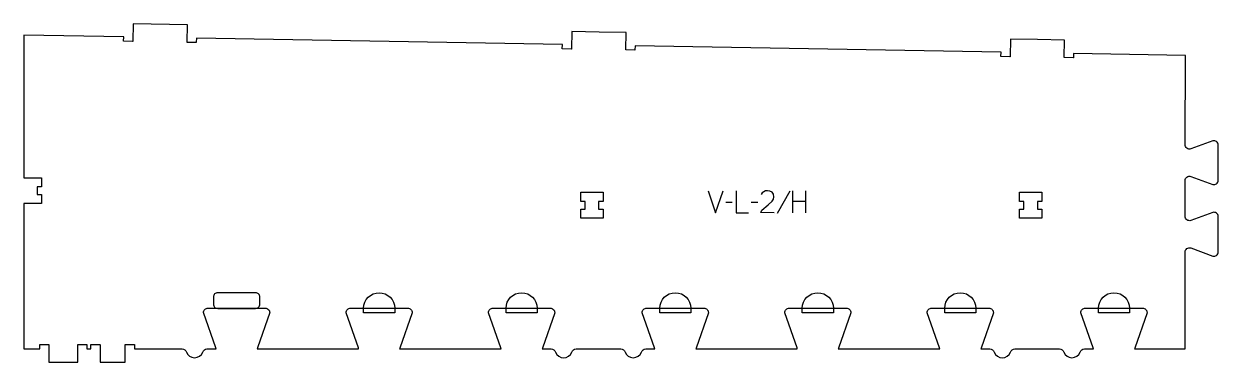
# Model space of a CAD drawing. Header units: millimetres. Extents: x -786 to 847, y -235 to 228.
import ezdxf

# ---------------------------------------------------------------- set-up
doc = ezdxf.new("R2010")
doc.units = ezdxf.units.MM
for name, color, linetype, true_color in [('1_ANYTOOL_1MMDEEP_LABELS_S', 2, 'Continuous', 0xffff00), ('3_ANYTOOL_CUTTHROUGH_INSID', 4, 'Continuous', 0x00ffff), ('4_ANYTOOL_CUTTHROUGH_OUTSI', 5, 'Continuous', 0x0000ff), ('5_ANYTOOL_HALF_MILL_9MM_IN', 3, 'Continuous', 0x00ff00)]:
    doc.layers.add(name, color=color, linetype=linetype, true_color=true_color)

msp = doc.modelspace()

# ---------------------------------------------------------------- linework, layer by layer
at = {"layer": '1_ANYTOOL_1MMDEEP_LABELS_S'}
for p, q in [((264.6, 0), (264.6, -30)), ((282.9, -30), (282.9, 0)), ((182.4, -16.1), (173.6, -16.2)), ((217.3, -16.1), (208.5, -16.2)), ((261.1, -0.5), (243.9, -31.2)), ((282.9, -14.7), (264.6, -14.7))]:
    msp.add_line(p, q, dxfattribs=at)
for points in [[(149.3, 0), (159.7, -30), (170.2, 0)], [(187.6, 0), (187.6, -30), (204.7, -30)], [(239.9, -30), (221.6, -29.9), (223.1, -26.5), (231.6, -19.1), (237.1, -14.4), (238.8, -11.6), (239.4, -8.2), (238.8, -4.7), (238, -3.3), (236.9, -2.1), (234, -0.5), (230.5, 0), (227.7, -0.3), (225.4, -1.3), (223.5, -2.9), (222, -5.1)]]:
    msp.add_lwpolyline(points, dxfattribs=at)
at = {"layer": '3_ANYTOOL_CUTTHROUGH_INSID'}
for points in [[(-18.8, -25.1), (-18.8, -14.6), (-24.8, -14.6), (-24.8, -2.1), (5.7, -2.1), (5.7, -14.6), (-0.3, -14.6), (-0.3, -25.1), (5.7, -25.1), (5.7, -37.6), (-24.8, -37.6), (-24.8, -25.1)], [(581.2, -25.1), (581.2, -14.6), (575.2, -14.6), (575.2, -2.1), (605.7, -2.1), (605.7, -14.6), (599.7, -14.6), (599.7, -25.1), (605.7, -25.1), (605.7, -37.6), (575.2, -37.6), (575.2, -25.1)]]:
    msp.add_lwpolyline(points, close=True, dxfattribs=at)
at = {"layer": '4_ANYTOOL_CUTTHROUGH_OUTSI'}
msp.add_lwpolyline([(-649.9, 210.7), (-786.3, 213.1), (-786.4, 17.9), (-762.7, 17.9, -0.414214), (-762.5, 17.7), (-762.5, 5.7, -0.414214), (-762.7, 5.4), (-768.5, 5.4), (-768.5, -5.1), (-762.7, -5.1, -0.414214), (-762.5, -5.3), (-762.5, -17.3, -0.414214), (-762.7, -17.6), (-786.4, -17.6), (-786.3, -216.5), (-764.8, -216.5), (-764.8, -210.8, -0.414257), (-764.6, -210.5), (-752.6, -210.5, -0.414214), (-752.3, -210.8), (-752.3, -234.5), (-712.8, -234.5), (-712.8, -210.8, -0.414214), (-712.6, -210.5), (-700.6, -210.5, -0.414259), (-700.3, -210.8), (-700.3, -216.5), (-694.8, -216.5), (-694.8, -210.8, -0.414259), (-694.6, -210.5), (-682.6, -210.5, -0.414214), (-682.3, -210.8), (-682.3, -234.5), (-647.8, -234.5), (-647.8, -216.8), (-647.8, -216.7), (-647.8, -210.7, -0.414228), (-647.6, -210.5), (-635.6, -210.5, -0.414214), (-635.3, -210.7), (-635.3, -216.5), (-569.9, -216.5, -0.317837), (-564, -220.7, 0.707107), (-541.9, -220.7, -0.317837), (-536, -216.5), (-523.6, -216.5), (-523.8, -215.1), (-540.7, -166.8), (-540.7, -166.7, -0.414214), (-534.5, -160.5), (-456.5, -160.5, -0.414214), (-450.2, -166.7), (-450.2, -166.8), (-467.1, -215.1), (-467.4, -216.5), (-328.7, -216.5), (-328.9, -215.1), (-345.8, -166.9), (-345.8, -166.8, -0.414214), (-339.6, -160.5), (-261.6, -160.5, -0.414214), (-255.3, -166.8), (-255.3, -166.9), (-272.2, -215.2), (-272.5, -216.5), (-133.8, -216.5), (-134, -215.1), (-150.9, -166.9), (-150.9, -166.8, -0.414214), (-144.7, -160.5), (-66.7, -160.5, -0.414214), (-60.4, -166.8), (-60.4, -166.9), (-77.3, -215.2), (-77.6, -216.5), (-65.2, -216.5, -0.317837), (-59.3, -220.7, 0.707107), (-37.1, -220.7, -0.317837), (-31.2, -216.5), (30.1, -216.5, -0.317837), (36, -220.7, 0.707107), (58.1, -220.7, -0.317837), (64, -216.5), (76.4, -216.5), (76.2, -215.1), (59.3, -166.9), (59.3, -166.8, -0.414214), (65.5, -160.5), (143.5, -160.5, -0.414214), (149.8, -166.8), (149.8, -166.9), (132.9, -215.2), (132.6, -216.5), (271.3, -216.5), (271.1, -215.1), (254.2, -166.9), (254.2, -166.8, -0.414214), (260.4, -160.5), (338.4, -160.5, -0.414214), (344.7, -166.8), (344.7, -166.9), (327.8, -215.2), (327.5, -216.5), (466.2, -216.5), (466, -215.1), (449.1, -166.9), (449.1, -166.8, -0.414214), (455.3, -160.5), (533.3, -160.5, -0.414214), (539.6, -166.8), (539.6, -166.9), (522.7, -215.2), (522.4, -216.5), (534.8, -216.5, -0.317837), (540.7, -220.7, 0.707107), (562.9, -220.7, -0.317837), (568.8, -216.5), (630.1, -216.5, -0.317837), (636, -220.7, 0.707107), (658.1, -220.7, -0.317837), (664, -216.5), (676.4, -216.5), (676.2, -215.1), (659.3, -166.9), (659.3, -166.8, -0.414214), (665.5, -160.5), (743.5, -160.5, -0.414214), (749.8, -166.8), (749.8, -166.9), (732.9, -215.2), (732.6, -216.5), (801.7, -216.5), (801.7, -84.2, -0.502397), (809.8, -78.3, -0.015604), (809.8, -78.3), (839.6, -89.3, 0.501976), (847, -83.8), (847, -35.2, 0.501971), (839.6, -29.7), (809.8, -40.7, -0.015608), (809.8, -40.7, -0.502397), (801.7, -34.8), (801.7, 13.8, -0.502397), (809.8, 19.7, -0.015604), (809.8, 19.7), (839.6, 8.7, 0.501976), (847, 14.2), (847, 62.8, 0.501971), (839.6, 68.3), (809.8, 57.3, -0.015608), (809.8, 57.3, -0.50243), (801.7, 63.2), (802.4, 185.3), (649.2, 188), (649.1, 182.2, -0.414214), (648.9, 182), (636.9, 182.2, -0.414214), (636.6, 182.5), (637, 206.2), (600.1, 206.9), (562.9, 207.5), (562.5, 183.8, -0.414214), (562.2, 183.5), (550.2, 183.7, -0.414214), (550, 184), (550.1, 189.7), (49.5, 198.5), (49.4, 192.7, -0.414214), (49.2, 192.5), (37.2, 192.7, -0.414214), (36.9, 192.9), (37.4, 216.7), (0.4, 217.3), (-37.1, 218), (-37.5, 194.2, -0.414214), (-37.8, 194), (-49.8, 194.2, -0.414214), (-50, 194.4), (-49.9, 200.2), (-550.5, 208.9), (-550.6, 203.2, -0.414214), (-550.8, 202.9), (-562.8, 203.1, -0.414214), (-563.1, 203.4), (-562.6, 227.1), (-637.1, 228.4), (-637.5, 204.7, -0.414214), (-637.8, 204.5), (-649.8, 204.7, -0.414214), (-650, 204.9)], format="xyb", close=True, dxfattribs=at)
at = {"layer": '5_ANYTOOL_HALF_MILL_9MM_IN'}
for points in [[(-521.3, -139.5, 0.414214), (-527.3, -145.5), (-527.3, -155, 0.414214), (-521.3, -161), (-469.6, -161, 0.414214), (-463.6, -155), (-463.6, -145.5, 0.414214), (-469.6, -139.5)], [(-321.8, -160.8, -1), (-279.3, -160.8), (-279.3, -167), (-321.8, -167)], [(-126.9, -160.8, -1), (-84.4, -160.8), (-84.4, -167), (-126.9, -167)], [(83.3, -160.8, -1), (125.8, -160.8), (125.8, -167), (83.3, -167)], [(278.2, -160.8, -1), (320.7, -160.8), (320.7, -167), (278.2, -167)], [(473.1, -160.8, -1), (515.6, -160.8), (515.6, -167), (473.1, -167)], [(683.3, -160.8, -1), (725.8, -160.8), (725.8, -167), (683.3, -167)]]:
    msp.add_lwpolyline(points, format="xyb", close=True, dxfattribs=at)

doc.saveas('drawing.dxf')
